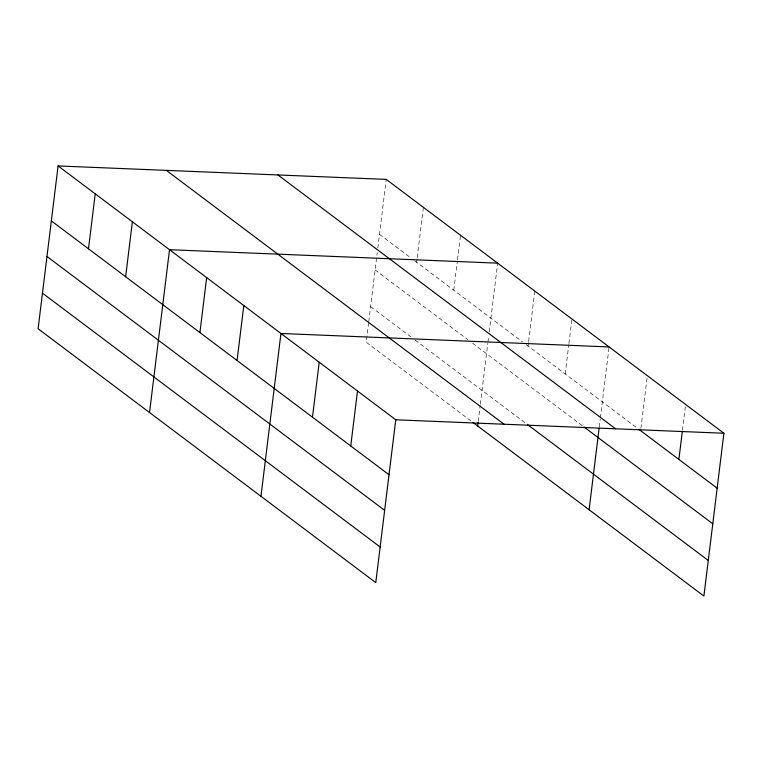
<?xml version="1.0" encoding="UTF-8"?>
<svg xmlns="http://www.w3.org/2000/svg" width="762" height="762" viewBox="0 0 762 762"><rect width="100%" height="100%" fill="white"/><g stroke="black" fill="none" stroke-linecap="round" stroke-linejoin="round"><path stroke-width="0.57" stroke-dasharray="3.81 2.86" d="M368.637 322.697L366.236 342.214L471.173 421.1M368.779 321.545L377.228 252.717M377.79 248.126L386.229 179.394M416.623 262.271L417.062 258.766M417.205 257.594L423.377 207.321M453.771 290.198L457.362 260.966M457.505 259.794L460.515 235.248M478.231 421.396L480.203 405.317M480.346 404.165L487.813 343.376M487.956 342.233L488.661 336.49M489.223 331.899L497.662 263.166M528.056 346.043L528.485 342.538M528.628 341.366L534.81 291.094M565.204 373.961L568.795 344.738M568.938 343.567L571.805 320.183M599.246 427.149L600.227 419.11M600.37 417.967L609.095 346.939M640.899 428.32L647.214 376.876M682.476 430.197L685.343 406.813M379.486 234.344L411.051 258.08M414.766 260.871L522.484 341.852M526.199 344.643L637.813 428.549M375.114 269.948L467.973 339.757M472.611 343.243L582.187 425.615M370.608 306.619L411.47 337.337M415.185 340.128L526.609 423.901"/><path stroke-width="1.14" d="M58.093 165.935L38.1 328.755L375.771 582.606L395.764 419.786L58.093 165.935L386.229 179.394L723.9 433.245L703.907 596.065L473.031 422.491M88.487 248.812L95.231 193.862M125.635 276.73L132.378 221.78M149.533 412.528L169.526 249.707L497.662 263.166M199.92 332.584L206.664 277.635M237.058 360.502L243.811 305.552M260.966 496.291L280.949 333.48L609.095 346.939M312.477 417.195L319.221 362.245M350.749 445.97L357.492 391.011M477.669 425.987L478.088 422.539M589.102 509.759L599.103 428.301M678.885 459.429L682.333 431.368M395.764 419.786L723.9 433.245M638.747 429.254L717.156 488.194M277.949 174.955L615.61 428.806M584.044 427.015L712.784 523.789M527.542 424.596L708.279 560.47M166.373 170.383L504.044 424.224M51.34 220.885L389.011 474.736M46.977 256.48L384.648 510.33M42.472 293.16L380.143 547.011"/></g></svg>
